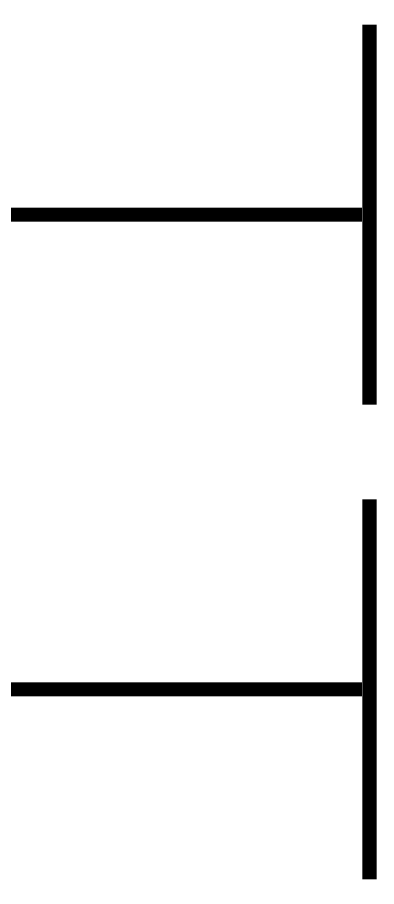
# Model space of a CAD drawing. Header units: inches. Extents: x 0 to 841, y 0 to 594.
# Drawn here: x 431.86 to 439.41, y 263.35 to 281.63 of the extents above; entities that cross this region are included whole.
import ezdxf

# ---------------------------------------------------------------- set-up
doc = ezdxf.new("R2010")
doc.units = ezdxf.units.IN
doc.layers.add('Sheet', color=255, linetype='Continuous')

msp = doc.modelspace()

# ---------------------------------------------------------------- linework, layer by layer
at = {"layer": 'Sheet'}
for points in [[(439.262, 281.478, 0.3, 0.3, 0), (439.262, 273.482, 0.3, 0.3, 0)], [(435.003, 277.48, 0.3, 0.3, 0), (427.503, 277.48, 0.3, 0.3, 0), (422.512, 277.48, 0.3, 0.3, 0)], [(439.105, 277.48, 0.3, 0.3, 0), (435.003, 277.48, 0.3, 0.3, 0)], [(439.262, 271.497, 0.3, 0.3, 0), (439.262, 263.501, 0.3, 0.3, 0)], [(435.003, 267.499, 0.3, 0.3, 0), (427.503, 267.499, 0.3, 0.3, 0), (422.512, 267.499, 0.3, 0.3, 0)], [(439.105, 267.499, 0.3, 0.3, 0), (435.003, 267.499, 0.3, 0.3, 0)]]:
    msp.add_lwpolyline(points, format="xyseb", dxfattribs=at)

doc.saveas('drawing.dxf')
